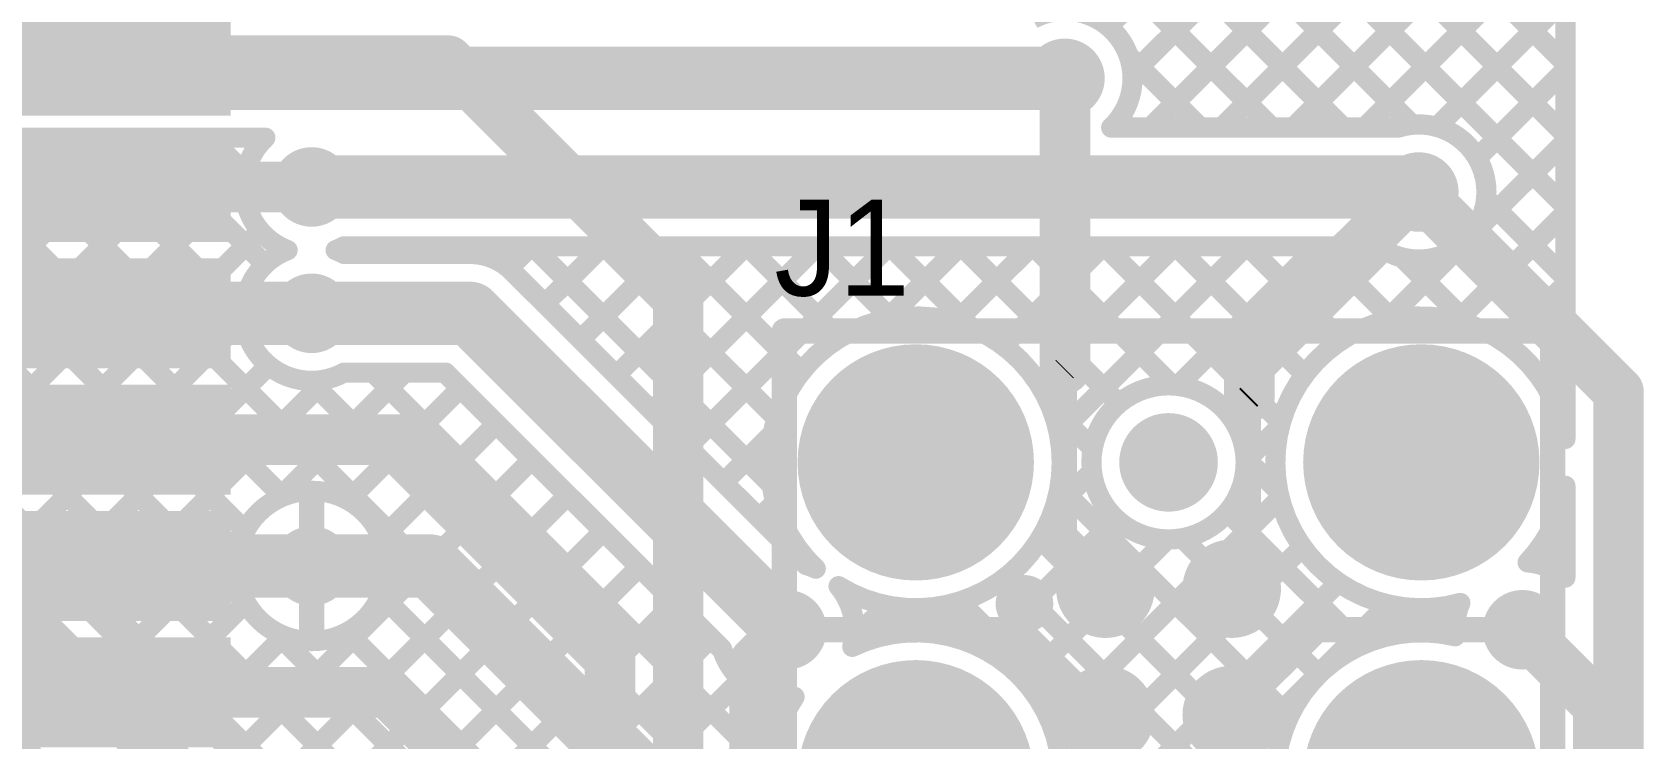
# Model space of a CAD drawing. Header units: millimetres. Extents: x 9.08 to 12.48, y 2.73 to 6.
# Drawn here: x 11.455 to 12.093, y 4.868 to 5.147 of the extents above; entities that cross this region are included whole.
import ezdxf

# ---------------------------------------------------------------- set-up
doc = ezdxf.new("R2010")
doc.units = ezdxf.units.MM
doc.header["$MEASUREMENT"] = 0
for name, color, linetype in [('BottomLayer', 5, 'Continuous'), ('BottomSolder', 6, 'Continuous'), ('MultiLayer', 9, 'Continuous'), ('PadHoleLayer', 156, 'Continuous'), ('TopLayer', 1, 'Continuous'), ('TopOverlay', 2, 'Continuous'), ('TopPaste', 8, 'Continuous'), ('TopSolder', 216, 'Continuous'), ('ViaHoleLayer', 16, 'Continuous')]:
    doc.layers.add(name, color=color, linetype=linetype)

# ---------------------------------------------------------------- blocks, each defined once
blk = doc.blocks.new('ESP32_WROOM_32__16MB__46')
at = {"layer": 'TopLayer'}
for points in [[(0.29528, 0.22697), (0.37402, 0.22697), (0.29528, 0.2624), (0.37402, 0.2624)], [(0.29528, 0.17697), (0.37402, 0.17697), (0.29528, 0.2124), (0.37402, 0.2124)], [(0.29528, 0.12697), (0.37402, 0.12697), (0.29528, 0.1624), (0.37402, 0.1624)], [(0.29528, 0.07697), (0.37402, 0.07697), (0.29528, 0.1124), (0.37402, 0.1124)], [(0.29528, 0.02697), (0.37402, 0.02697), (0.29528, 0.0624), (0.37402, 0.0624)], [(0.29528, -0.02303), (0.37402, -0.02303), (0.29528, 0.0124), (0.37402, 0.0124)]]:
    blk.add_solid(points, dxfattribs=at)
at = {"layer": 'TopPaste'}
for points in [[(0.29528, 0.22697), (0.37402, 0.22697), (0.29528, 0.2624), (0.37402, 0.2624)], [(0.29528, 0.17697), (0.37402, 0.17697), (0.29528, 0.2124), (0.37402, 0.2124)], [(0.29528, 0.12697), (0.37402, 0.12697), (0.29528, 0.1624), (0.37402, 0.1624)], [(0.29528, 0.07697), (0.37402, 0.07697), (0.29528, 0.1124), (0.37402, 0.1124)], [(0.29528, 0.02697), (0.37402, 0.02697), (0.29528, 0.0624), (0.37402, 0.0624)], [(0.29528, -0.02303), (0.37402, -0.02303), (0.29528, 0.0124), (0.37402, 0.0124)]]:
    blk.add_solid(points, dxfattribs=at)
at = {"layer": 'TopSolder'}
for points in [[(0.29128, 0.22297), (0.37802, 0.22297), (0.29128, 0.2664), (0.37802, 0.2664)], [(0.29128, 0.17297), (0.37802, 0.17297), (0.29128, 0.2164), (0.37802, 0.2164)], [(0.29128, 0.12297), (0.37802, 0.12297), (0.29128, 0.1664), (0.37802, 0.1664)], [(0.29128, 0.07297), (0.37802, 0.07297), (0.29128, 0.1164), (0.37802, 0.1164)], [(0.29128, 0.02297), (0.37802, 0.02297), (0.29128, 0.0664), (0.37802, 0.0664)], [(0.29128, -0.02703), (0.37802, -0.02703), (0.29128, 0.0164), (0.37802, 0.0164)]]:
    blk.add_solid(points, dxfattribs=at)
blk = doc.blocks.new('TC2030_IDC_52')
at = {"layer": 'BottomSolder', "const_width": 0.004}
for points in [[(-0.102, 0.1, 1), (-0.098, 0.1, 1)], [(0.023, 0.1, 1), (0.027, 0.1, 1)], [(0.098, 0.04, 1), (0.102, 0.04, 1)], [(-0.102, 0, 1), (-0.098, 0, 1)], [(0.098, -0.04, 1), (0.102, -0.04, 1)], [(-0.102, -0.1, 1), (-0.098, -0.1, 1)], [(0.023, -0.1, 1), (0.027, -0.1, 1)]]:
    blk.add_lwpolyline(points, format="xyb", close=True, dxfattribs=at)
at = {"layer": 'PadHoleLayer'}
for points, const_width in [([(-0.12338, 0.1, 1), (-0.07662, 0.1, 1)], 0.04675), ([(0.00162, 0.1, 1), (0.04838, 0.1, 1)], 0.04675), ([(0.09025, 0.04, 1), (0.10975, 0.04, 1)], 0.01951), ([(-0.10975, 0, 1), (-0.09025, 0, 1)], 0.01951), ([(0.09025, -0.04, 1), (0.10975, -0.04, 1)], 0.01951), ([(-0.12338, -0.1, 1), (-0.07662, -0.1, 1)], 0.04675), ([(0.00162, -0.1, 1), (0.04838, -0.1, 1)], 0.04675)]:
    blk.add_lwpolyline(points, format="xyb", close=True, dxfattribs=dict(at, const_width=const_width))
at = {"layer": 'TopLayer', "const_width": 0.01549}
for points in [[(-0.05775, 0.025, 1), (-0.04225, 0.025, 1)], [(-0.00775, 0.025, 1), (0.00775, 0.025, 1)], [(0.04225, 0.025, 1), (0.05775, 0.025, 1)], [(-0.05775, -0.025, 1), (-0.04225, -0.025, 1)], [(-0.05775, -0.025, 1), (-0.04225, -0.025, 1)], [(-0.00775, -0.025, 1), (0.00775, -0.025, 1)], [(0.04225, -0.025, 1), (0.05775, -0.025, 1)]]:
    blk.add_lwpolyline(points, format="xyb", close=True, dxfattribs=at)
at = {"layer": 'TopOverlay', "const_width": 0.01}
for points in [[(-0.152, -0.152), (-0.152, 0.152)], [(0.126, 0.152), (-0.152, 0.152)], [(0.126, -0.152), (0.126, 0.152)], [(0.126, -0.152), (-0.152, -0.152)]]:
    blk.add_lwpolyline(points, dxfattribs=at)
at = {"layer": 'TopOverlay'}
for points, const_width in [([(-0.1545, 0.152, 1), (-0.1495, 0.152, 1)], 0.005), ([(-0.1545, 0.152, 1), (-0.1495, 0.152, 1)], 0.005), ([(0.1235, 0.152, 1), (0.1285, 0.152, 1)], 0.005), ([(0.1235, 0.152, 1), (0.1285, 0.152, 1)], 0.005), ([(-0.0376, -0.057, 1), (-0.0504, -0.057, 1)], 0.01), ([(-0.0529, -0.057, 1), (-0.0479, -0.057, 1)], 0.005), ([(-0.0401, -0.057, 1), (-0.0351, -0.057, 1)], 0.005), ([(-0.1545, -0.152, 1), (-0.1495, -0.152, 1)], 0.005), ([(-0.1545, -0.152, 1), (-0.1495, -0.152, 1)], 0.005), ([(0.1235, -0.152, 1), (0.1285, -0.152, 1)], 0.005), ([(0.1235, -0.152, 1), (0.1285, -0.152, 1)], 0.005)]:
    blk.add_lwpolyline(points, format="xyb", close=True, dxfattribs=dict(at, const_width=const_width))
at = {"layer": 'TopPaste', "const_width": 0.01549}
for points in [[(-0.05775, 0.025, 1), (-0.04225, 0.025, 1)], [(-0.00775, 0.025, 1), (0.00775, 0.025, 1)], [(0.04225, 0.025, 1), (0.05775, 0.025, 1)], [(-0.05775, -0.025, 1), (-0.04225, -0.025, 1)], [(-0.05775, -0.025, 1), (-0.04225, -0.025, 1)], [(-0.00775, -0.025, 1), (0.00775, -0.025, 1)], [(0.04225, -0.025, 1), (0.05775, -0.025, 1)]]:
    blk.add_lwpolyline(points, format="xyb", close=True, dxfattribs=at)
at = {"layer": 'TopSolder'}
for points, const_width in [([(-0.102, 0.1, 1), (-0.098, 0.1, 1)], 0.004), ([(0.023, 0.1, 1), (0.027, 0.1, 1)], 0.004), ([(-0.05975, 0.025, 1), (-0.04025, 0.025, 1)], 0.01949), ([(-0.00975, 0.025, 1), (0.00975, 0.025, 1)], 0.01949), ([(0.04025, 0.025, 1), (0.05975, 0.025, 1)], 0.01949), ([(0.098, 0.04, 1), (0.102, 0.04, 1)], 0.004), ([(-0.102, 0, 1), (-0.098, 0, 1)], 0.004), ([(-0.05975, -0.025, 1), (-0.04025, -0.025, 1)], 0.01949), ([(-0.05975, -0.025, 1), (-0.04025, -0.025, 1)], 0.01949), ([(-0.00975, -0.025, 1), (0.00975, -0.025, 1)], 0.01949), ([(0.04025, -0.025, 1), (0.05975, -0.025, 1)], 0.01949), ([(0.098, -0.04, 1), (0.102, -0.04, 1)], 0.004), ([(-0.102, -0.1, 1), (-0.098, -0.1, 1)], 0.004), ([(0.023, -0.1, 1), (0.027, -0.1, 1)], 0.004)]:
    blk.add_lwpolyline(points, format="xyb", close=True, dxfattribs=dict(at, const_width=const_width))

msp = doc.modelspace()

# ---------------------------------------------------------------- linework, layer by layer
at = {"layer": 'BottomLayer'}
for points, const_width in [([(11.54642, 5.509), (11.94592, 5.1095)], 0.008), ([(11.5747, 5.509), (11.9742, 5.1095)], 0.008), ([(11.60299, 5.509), (12.00137, 5.11062)], 0.008), ([(11.63127, 5.509), (12.062, 5.07827)], 0.008), ([(11.65956, 5.509), (12.062, 5.10655)], 0.008), ([(11.68784, 5.509), (12.062, 5.13484)], 0.008), ([(12.062, 4.98629), (12.062, 5.509)], 0.008), ([(11.88117, 5.14951), (12.062, 5.33034)], 0.008), ([(11.89069, 5.13075), (12.062, 5.30206)], 0.008), ([(11.89773, 5.1095), (12.062, 5.27377)], 0.008), ([(11.92601, 5.1095), (12.062, 5.24549)], 0.008), ([(11.95429, 5.1095), (12.062, 5.21721)], 0.008), ([(11.98258, 5.1095), (12.062, 5.18892)], 0.008), ([(12.01114, 5.10978), (12.062, 5.16064)], 0.008), ([(10.924, 5.129), (11.864, 5.129)], 0.025), ([(11.88922, 5.13791), (11.91763, 5.1095)], 0.008), ([(12.02711, 5.09746), (12.062, 5.13235)], 0.008), ([(11.88231, 5.1095), (11.99592, 5.1095)], 0.008), ([(11.88561, 5.11324), (11.88935, 5.1095)], 0.008), ([(11.13947, 5.1055), (11.54769, 5.1055)], 0.008), ([(11.38423, 5.1055), (11.53974, 4.94999)], 0.008), ([(11.40861, 4.98808), (11.52603, 5.1055)], 0.008), ([(11.41252, 5.1055), (11.55456, 4.96346)], 0.008), ([(11.4178, 5.05384), (11.46946, 5.1055)], 0.008), ([(11.42334, 5.0311), (11.49775, 5.1055)], 0.008), ([(11.4408, 5.1055), (11.87821, 4.66809)], 0.008), ([(11.46908, 5.1055), (11.53926, 5.03532)], 0.008), ([(11.49737, 5.1055), (11.54753, 5.05534)], 0.008), ([(11.52565, 5.1055), (11.53979, 5.09136)], 0.008), ([(11.99095, 5.03302), (12.062, 5.10407)], 0.008), ([(11.42276, 4.97394), (11.5397, 5.09089)], 0.008), ([(11.566, 5.086), (12.002, 5.086)], 0.025), ([(12.002, 5.086), (12.004, 5.084)], 0.01), ([(12.03062, 5.08137), (12.062, 5.04999)], 0.008), ([(12.0192, 5.03298), (12.062, 5.07578)], 0.008), ([(11.4369, 4.9598), (11.54569, 5.06859)], 0.008), ([(11.57878, 5.0625), (11.98809, 5.0625)], 0.008), ([(11.57878, 5.0595), (11.62875, 5.0595)], 0.008), ([(11.59317, 5.0595), (11.59617, 5.0625)], 0.008), ([(11.59694, 5.0625), (11.59994, 5.0595)], 0.008), ([(11.62145, 5.0595), (11.62445, 5.0625)], 0.008), ([(11.62522, 5.0625), (11.62822, 5.0595)], 0.008), ([(11.64406, 5.05383), (11.65274, 5.0625)], 0.008), ([(11.65351, 5.0625), (11.74794, 4.96806)], 0.008), ([(11.65825, 5.03973), (11.68102, 5.0625)], 0.008), ([(11.67239, 5.02559), (11.7093, 5.0625)], 0.008), ([(11.68179, 5.0625), (11.74992, 4.99437)], 0.008), ([(11.68654, 5.01145), (11.73759, 5.0625)], 0.008), ([(11.70068, 4.99731), (11.76587, 5.0625)], 0.008), ([(11.71007, 5.0625), (11.75972, 5.01285)], 0.008), ([(11.71482, 4.98316), (11.79416, 5.0625)], 0.008), ([(11.73836, 5.0625), (11.7747, 5.02616)], 0.008), ([(11.76664, 5.0625), (11.79522, 5.03392)], 0.008), ([(11.79355, 5.0336), (11.82244, 5.0625)], 0.008), ([(11.79493, 5.0625), (11.82705, 5.03038)], 0.008), ([(11.82078, 5.03255), (11.85073, 5.0625)], 0.008), ([(11.82321, 5.0625), (11.88536, 5.00035)], 0.008), ([(11.83969, 5.02318), (11.87901, 5.0625)], 0.008), ([(11.8515, 5.0625), (11.90653, 5.00747)], 0.008), ([(11.85336, 5.00857), (11.90729, 5.0625)], 0.008), ([(11.86159, 4.98851), (11.93558, 5.0625)], 0.008), ([(11.87978, 5.0625), (11.94946, 4.99282)], 0.008), ([(11.90806, 5.0625), (11.95885, 5.01172)], 0.008), ([(11.90865, 5.00729), (11.96386, 5.0625)], 0.008), ([(11.92738, 4.99773), (11.99054, 5.06089)], 0.008), ([(11.93635, 5.0625), (11.97347, 5.02538)], 0.008), ([(11.96463, 5.0625), (11.99353, 5.0336)], 0.008), ([(11.99732, 5.0581), (12.02382, 5.0316)], 0.008), ([(12.02064, 5.06306), (12.062, 5.0217)], 0.008), ([(11.317, 5.05), (11.718, 4.649)], 0.02), ([(11.64539, 5.0526), (11.76158, 4.9364)], 0.008), ([(12.03853, 5.02403), (12.062, 5.0475)], 0.008), ([(11.566, 5.036), (11.62875, 5.036)], 0.025), ([(11.62875, 5.036), (11.754, 4.91075)], 0.025), ([(11.4237, 5.03775), (11.54012, 4.92132)], 0.008), ([(11.45104, 4.94566), (11.53933, 5.03395)], 0.008), ([(11.41656, 5.01661), (11.76316, 4.67)], 0.008), ([(11.46518, 4.93152), (11.54901, 5.01534)], 0.008), ([(12.05255, 5.00977), (12.062, 5.01922)], 0.008), ([(11.47932, 4.91737), (11.57185, 5.0099)], 0.008), ([(11.55299, 4.96275), (11.60274, 5.0125)], 0.008), ([(11.56532, 5.00926), (11.8905, 4.68409)], 0.008), ([(11.57878, 5.0125), (11.61902, 5.0125)], 0.008), ([(11.59037, 5.0125), (11.74736, 4.85551)], 0.008), ([(11.61865, 5.0125), (11.72851, 4.90264)], 0.008), ([(11.61902, 5.0125), (11.72835, 4.90317)], 0.008), ([(11.3902, 5.0065), (11.7267, 4.67)], 0.008), ([(11.39831, 5.00657), (11.73488, 4.67)], 0.008), ([(11.5805, 4.96198), (11.62502, 5.0065)], 0.008), ([(11.85838, 4.99905), (11.87498, 4.98245)], 0.008), ([(12.0596, 4.99582), (12.062, 4.99342)], 0.008), ([(11.59369, 4.94688), (11.63916, 4.99236)], 0.008), ([(11.72896, 4.96902), (11.7484, 4.98845)], 0.008), ([(11.9355, 4.97757), (11.94898, 4.99105)], 0.008), ([(11.53589, 4.86081), (11.6533, 4.97821)], 0.008), ([(11.93547, 4.97853), (11.94838, 4.96561)], 0.008), ([(11.85963, 4.95827), (11.87471, 4.97335)], 0.008), ([(11.55004, 4.84666), (11.66745, 4.96407)], 0.008), ([(11.566, 4.936), (11.566, 4.96175)], 0.01), ([(11.85891, 4.8727), (11.94902, 4.9628)], 0.008), ([(11.86192, 4.96722), (11.95268, 4.87646)], 0.008), ([(12.062, 4.9314), (12.062, 4.96771)], 0.008), ([(11.74311, 4.95488), (11.74945, 4.96122)], 0.008), ([(11.92835, 4.95736), (11.98113, 4.90459)], 0.008), ([(11.56418, 4.83252), (11.68159, 4.94993)], 0.008), ([(11.83246, 4.90281), (11.88427, 4.95462)], 0.008), ([(11.49347, 4.90323), (11.53925, 4.94901)], 0.008), ([(11.566, 4.936), (11.613, 4.936)], 0.025), ([(11.613, 4.936), (11.815, 4.734)], 0.025), ([(11.84823, 4.8903), (11.90443, 4.9465)], 0.008), ([(11.85416, 4.9467), (11.94727, 4.85359)], 0.008), ([(11.86262, 4.84812), (11.95797, 4.94347)], 0.008), ([(11.91045, 4.94698), (11.96438, 4.89305)], 0.008), ([(12.05338, 4.94547), (12.062, 4.93685)], 0.008), ([(11.54025, 4.936), (11.566, 4.936)], 0.01), ([(11.566, 4.936), (11.59175, 4.936)], 0.01), ([(11.566, 4.91025), (11.566, 4.936)], 0.01), ([(11.57832, 4.81838), (11.69573, 4.93579)], 0.008), ([(11.84085, 4.93172), (12.01165, 4.76092)], 0.008), ([(11.59346, 4.92456), (11.86566, 4.65236)], 0.008), ([(11.71974, 4.67696), (11.97223, 4.92945)], 0.008), ([(11.50761, 4.88909), (11.54002, 4.9215)], 0.008), ([(11.59246, 4.80424), (11.70987, 4.92165)], 0.008), ([(11.78055, 4.90747), (11.79349, 4.92041)], 0.008), ([(11.79606, 4.91994), (11.80627, 4.90974)], 0.008), ([(11.81082, 4.90946), (11.82373, 4.92237)], 0.008), ([(11.82237, 4.92192), (11.93767, 4.80662)], 0.008), ([(11.87638, 4.80531), (11.99184, 4.92077)], 0.008), ([(11.99361, 4.92038), (12.00425, 4.90975)], 0.008), ([(12.00897, 4.90962), (12.02025, 4.9209)], 0.008), ([(12.045, 4.91075), (12.075, 4.88075)], 0.02), ([(11.52175, 4.87495), (11.55512, 4.90831)], 0.008), ([(11.55132, 4.91012), (11.78719, 4.67426)], 0.008), ([(11.57999, 4.90975), (11.85308, 4.63665)], 0.008), ([(11.6066, 4.79009), (11.72401, 4.9075)], 0.008), ([(11.419, 4.886), (11.516, 4.789)], 0.025), ([(11.62075, 4.77595), (11.73588, 4.89108)], 0.008), ([(12.075, 4.676), (12.075, 4.88075)], 0.02), ([(11.63489, 4.76181), (11.75663, 4.88355)], 0.008), ([(11.74589, 4.88526), (11.75334, 4.87781)], 0.008)]:
    msp.add_lwpolyline(points, dxfattribs=dict(at, const_width=const_width))
at = {"layer": 'BottomLayer', "const_width": 0.008}
for points in [[(11.85122, 5.1525, -0.56883), (11.89075, 5.129)], [(11.89075, 5.129, -0.207111), (11.88231, 5.1095)], [(11.99592, 5.1095, -0.507175), (12.03075, 5.084)], [(11.55649, 5.061, -0.554169), (11.54769, 5.1055)], [(12.03075, 5.084, -0.615841), (11.98809, 5.0625)], [(11.57878, 5.0125, -1.069568), (11.55649, 5.061)], [(11.57878, 5.0625, -0.033615), (11.57551, 5.061)], [(11.57551, 5.061, -0.033615), (11.57878, 5.0595)], [(11.62875, 5.0595, -0.199188), (11.64539, 5.0526)], [(11.62875, 5.0595, -0.198912), (11.64537, 5.05262)], [(11.76543, 4.93494, -1.521623), (11.86275, 4.977)], [(12.02044, 4.92135, -2.613691), (12.062, 4.98629)], [(11.86275, 4.977, -0.588634), (11.77446, 4.92799)], [(12.062, 4.96771, -0.149478), (12.04706, 4.93742)], [(12.04706, 4.93742, -0.154144), (12.062, 4.9314)], [(11.76158, 4.9364, -0.038526), (11.76543, 4.93494)], [(11.77446, 4.92799, -0.176842), (11.78075, 4.91075)], [(12.01838, 4.90818, -0.126582), (12.02044, 4.92135)], [(11.78075, 4.91075, -0.063844), (11.77988, 4.904)], [(11.77988, 4.904, -0.553053), (11.86275, 4.852)], [(12.054, 4.82143, -1.95072), (12.01838, 4.90818)], [(11.75704, 4.88418, -0.364276), (11.72835, 4.90317)], [(11.86275, 4.852, -1.349699), (11.75704, 4.88418)]]:
    msp.add_lwpolyline(points, format="xyb", dxfattribs=at)
at = {"layer": 'BottomLayer'}
for points, const_width in [([(11.87917, 5.14951, 1), (11.88317, 5.14951, 1)], 0.004), ([(11.85613, 5.129, 1), (11.87187, 5.129, 1)], 0.01575), ([(11.85775, 5.129, 1), (11.87025, 5.129, 1)], 0.0125), ([(11.88722, 5.13791, 1), (11.89122, 5.13791, 1)], 0.004), ([(12.06, 5.13484, 1), (12.064, 5.13484, 1)], 0.004), ([(11.88869, 5.13075, 1), (11.89269, 5.13075, 1)], 0.004), ([(11.88875, 5.129, 1), (11.89275, 5.129, 1)], 0.004), ([(11.88875, 5.129, 1), (11.89275, 5.129, 1)], 0.004), ([(12.06, 5.13235, 1), (12.064, 5.13235, 1)], 0.004), ([(11.88031, 5.1095, 1), (11.88431, 5.1095, 1)], 0.004), ([(11.88031, 5.1095, 1), (11.88431, 5.1095, 1)], 0.004), ([(11.88361, 5.11324, 1), (11.88761, 5.11324, 1)], 0.004), ([(11.88735, 5.1095, 1), (11.89135, 5.1095, 1)], 0.004), ([(11.89573, 5.1095, 1), (11.89973, 5.1095, 1)], 0.004), ([(11.91563, 5.1095, 1), (11.91963, 5.1095, 1)], 0.004), ([(11.92401, 5.1095, 1), (11.92801, 5.1095, 1)], 0.004), ([(11.94392, 5.1095, 1), (11.94792, 5.1095, 1)], 0.004), ([(11.95229, 5.1095, 1), (11.95629, 5.1095, 1)], 0.004), ([(11.9722, 5.1095, 1), (11.9762, 5.1095, 1)], 0.004), ([(11.98058, 5.1095, 1), (11.98458, 5.1095, 1)], 0.004), ([(11.99392, 5.1095, 1), (11.99792, 5.1095, 1)], 0.004), ([(11.99392, 5.1095, 1), (11.99792, 5.1095, 1)], 0.004), ([(11.99937, 5.11062, 1), (12.00337, 5.11062, 1)], 0.004), ([(12.00914, 5.10978, 1), (12.01314, 5.10978, 1)], 0.004), ([(11.46708, 5.1055, 1), (11.47108, 5.1055, 1)], 0.004), ([(11.46746, 5.1055, 1), (11.47146, 5.1055, 1)], 0.004), ([(11.49537, 5.1055, 1), (11.49937, 5.1055, 1)], 0.004), ([(11.49575, 5.1055, 1), (11.49975, 5.1055, 1)], 0.004), ([(11.52365, 5.1055, 1), (11.52765, 5.1055, 1)], 0.004), ([(11.52403, 5.1055, 1), (11.52803, 5.1055, 1)], 0.004), ([(11.54569, 5.1055, 1), (11.54969, 5.1055, 1)], 0.004), ([(11.54569, 5.1055, 1), (11.54969, 5.1055, 1)], 0.004), ([(12.06, 5.10655, 1), (12.064, 5.10655, 1)], 0.004), ([(12.06, 5.10407, 1), (12.064, 5.10407, 1)], 0.004), ([(11.55813, 5.086, 1), (11.57387, 5.086, 1)], 0.01575), ([(12.02511, 5.09746, 1), (12.02911, 5.09746, 1)], 0.004), ([(11.5377, 5.09089, 1), (11.5417, 5.09089, 1)], 0.004), ([(11.53779, 5.09136, 1), (11.54179, 5.09136, 1)], 0.004), ([(11.55975, 5.086, 1), (11.57225, 5.086, 1)], 0.0125), ([(11.99613, 5.084, 1), (12.01187, 5.084, 1)], 0.01575), ([(11.99575, 5.086, 1), (12.00825, 5.086, 1)], 0.0125), ([(11.9995, 5.086, 1), (12.0045, 5.086, 1)], 0.005), ([(12.0015, 5.084, 1), (12.0065, 5.084, 1)], 0.005), ([(12.02875, 5.084, 1), (12.03275, 5.084, 1)], 0.004), ([(12.02875, 5.084, 1), (12.03275, 5.084, 1)], 0.004), ([(12.02862, 5.08137, 1), (12.03262, 5.08137, 1)], 0.004), ([(12.06, 5.07827, 1), (12.064, 5.07827, 1)], 0.004), ([(12.06, 5.07578, 1), (12.064, 5.07578, 1)], 0.004), ([(11.54369, 5.06859, 1), (11.54769, 5.06859, 1)], 0.004), ([(11.55449, 5.061, 1), (11.55849, 5.061, 1)], 0.004), ([(11.55449, 5.061, 1), (11.55849, 5.061, 1)], 0.004), ([(11.57351, 5.061, 1), (11.57751, 5.061, 1)], 0.004), ([(11.57351, 5.061, 1), (11.57751, 5.061, 1)], 0.004), ([(11.57678, 5.0625, 1), (11.58078, 5.0625, 1)], 0.004), ([(11.57678, 5.0625, 1), (11.58078, 5.0625, 1)], 0.004), ([(11.57678, 5.0595, 1), (11.58078, 5.0595, 1)], 0.004), ([(11.57678, 5.0595, 1), (11.58078, 5.0595, 1)], 0.004), ([(11.59117, 5.0595, 1), (11.59517, 5.0595, 1)], 0.004), ([(11.59417, 5.0625, 1), (11.59817, 5.0625, 1)], 0.004), ([(11.59494, 5.0625, 1), (11.59894, 5.0625, 1)], 0.004), ([(11.59794, 5.0595, 1), (11.60194, 5.0595, 1)], 0.004), ([(11.61945, 5.0595, 1), (11.62345, 5.0595, 1)], 0.004), ([(11.62245, 5.0625, 1), (11.62645, 5.0625, 1)], 0.004), ([(11.62322, 5.0625, 1), (11.62722, 5.0625, 1)], 0.004), ([(11.62622, 5.0595, 1), (11.63022, 5.0595, 1)], 0.004), ([(11.62675, 5.0595, 1), (11.63075, 5.0595, 1)], 0.004), ([(11.62675, 5.0595, 1), (11.63075, 5.0595, 1)], 0.004), ([(11.62675, 5.0595, 1), (11.63075, 5.0595, 1)], 0.004), ([(11.65074, 5.0625, 1), (11.65474, 5.0625, 1)], 0.004), ([(11.65151, 5.0625, 1), (11.65551, 5.0625, 1)], 0.004), ([(11.67902, 5.0625, 1), (11.68302, 5.0625, 1)], 0.004), ([(11.67979, 5.0625, 1), (11.68379, 5.0625, 1)], 0.004), ([(11.7073, 5.0625, 1), (11.7113, 5.0625, 1)], 0.004), ([(11.70807, 5.0625, 1), (11.71207, 5.0625, 1)], 0.004), ([(11.73559, 5.0625, 1), (11.73959, 5.0625, 1)], 0.004), ([(11.73636, 5.0625, 1), (11.74036, 5.0625, 1)], 0.004), ([(11.76387, 5.0625, 1), (11.76787, 5.0625, 1)], 0.004), ([(11.76464, 5.0625, 1), (11.76864, 5.0625, 1)], 0.004), ([(11.79216, 5.0625, 1), (11.79616, 5.0625, 1)], 0.004), ([(11.79293, 5.0625, 1), (11.79693, 5.0625, 1)], 0.004), ([(11.82044, 5.0625, 1), (11.82444, 5.0625, 1)], 0.004), ([(11.82121, 5.0625, 1), (11.82521, 5.0625, 1)], 0.004), ([(11.84873, 5.0625, 1), (11.85273, 5.0625, 1)], 0.004), ([(11.8495, 5.0625, 1), (11.8535, 5.0625, 1)], 0.004), ([(11.87701, 5.0625, 1), (11.88101, 5.0625, 1)], 0.004), ([(11.87778, 5.0625, 1), (11.88178, 5.0625, 1)], 0.004), ([(11.90529, 5.0625, 1), (11.90929, 5.0625, 1)], 0.004), ([(11.90606, 5.0625, 1), (11.91006, 5.0625, 1)], 0.004), ([(11.93358, 5.0625, 1), (11.93758, 5.0625, 1)], 0.004), ([(11.93435, 5.0625, 1), (11.93835, 5.0625, 1)], 0.004), ([(11.96186, 5.0625, 1), (11.96586, 5.0625, 1)], 0.004), ([(11.96263, 5.0625, 1), (11.96663, 5.0625, 1)], 0.004), ([(11.98609, 5.0625, 1), (11.99009, 5.0625, 1)], 0.004), ([(11.98609, 5.0625, 1), (11.99009, 5.0625, 1)], 0.004), ([(11.98854, 5.06089, 1), (11.99254, 5.06089, 1)], 0.004), ([(11.99532, 5.0581, 1), (11.99932, 5.0581, 1)], 0.004), ([(12.01864, 5.06306, 1), (12.02264, 5.06306, 1)], 0.004), ([(11.54553, 5.05534, 1), (11.54953, 5.05534, 1)], 0.004), ([(11.64206, 5.05383, 1), (11.64606, 5.05383, 1)], 0.004), ([(11.64337, 5.05262, 1), (11.64737, 5.05262, 1)], 0.004), ([(11.64339, 5.0526, 1), (11.64739, 5.0526, 1)], 0.004), ([(11.64339, 5.0526, 1), (11.64739, 5.0526, 1)], 0.004), ([(11.55813, 5.036, 1), (11.57387, 5.036, 1)], 0.01575), ([(12.06, 5.04999, 1), (12.064, 5.04999, 1)], 0.004), ([(12.06, 5.0475, 1), (12.064, 5.0475, 1)], 0.004), ([(11.55975, 5.036, 1), (11.57225, 5.036, 1)], 0.0125), ([(11.6225, 5.036, 1), (11.635, 5.036, 1)], 0.0125), ([(11.6225, 5.036, 1), (11.635, 5.036, 1)], 0.0125), ([(11.65625, 5.03973, 1), (11.66025, 5.03973, 1)], 0.004), ([(11.53726, 5.03532, 1), (11.54126, 5.03532, 1)], 0.004), ([(11.53733, 5.03395, 1), (11.54133, 5.03395, 1)], 0.004), ([(11.79155, 5.0336, 1), (11.79555, 5.0336, 1)], 0.004), ([(11.79322, 5.03392, 1), (11.79722, 5.03392, 1)], 0.004), ([(11.81878, 5.03255, 1), (11.82278, 5.03255, 1)], 0.004), ([(11.98895, 5.03302, 1), (11.99295, 5.03302, 1)], 0.004), ([(11.99153, 5.0336, 1), (11.99553, 5.0336, 1)], 0.004), ([(12.0172, 5.03298, 1), (12.0212, 5.03298, 1)], 0.004), ([(11.7727, 5.02616, 1), (11.7767, 5.02616, 1)], 0.004), ([(11.82505, 5.03038, 1), (11.82905, 5.03038, 1)], 0.004), ([(12.02182, 5.0316, 1), (12.02582, 5.0316, 1)], 0.004), ([(11.67039, 5.02559, 1), (11.6744, 5.02559, 1)], 0.004), ([(11.83769, 5.02318, 1), (11.84169, 5.02318, 1)], 0.004), ([(11.97147, 5.02538, 1), (11.97547, 5.02538, 1)], 0.004), ([(12.03653, 5.02403, 1), (12.04053, 5.02403, 1)], 0.004), ([(12.06, 5.0217, 1), (12.064, 5.0217, 1)], 0.004), ([(11.54701, 5.01534, 1), (11.55101, 5.01534, 1)], 0.004), ([(12.06, 5.01922, 1), (12.064, 5.01922, 1)], 0.004), ([(11.56332, 5.00926, 1), (11.56732, 5.00926, 1)], 0.004), ([(11.56985, 5.0099, 1), (11.57385, 5.0099, 1)], 0.004), ([(11.57678, 5.0125, 1), (11.58078, 5.0125, 1)], 0.004), ([(11.57678, 5.0125, 1), (11.58078, 5.0125, 1)], 0.004), ([(11.58837, 5.0125, 1), (11.59237, 5.0125, 1)], 0.004), ([(11.60074, 5.0125, 1), (11.60474, 5.0125, 1)], 0.004), ([(11.61665, 5.0125, 1), (11.62065, 5.0125, 1)], 0.004), ([(11.61702, 5.0125, 1), (11.62102, 5.0125, 1)], 0.004), ([(11.61702, 5.0125, 1), (11.62102, 5.0125, 1)], 0.004), ([(11.68454, 5.01145, 1), (11.68854, 5.01145, 1)], 0.004), ([(11.75772, 5.01285, 1), (11.76172, 5.01285, 1)], 0.004), ([(11.85136, 5.00857, 1), (11.85536, 5.00857, 1)], 0.004), ([(11.93551, 4.977, 1), (11.87449, 4.977, 1)], 0.008), ([(11.90453, 5.00747, 1), (11.90853, 5.00747, 1)], 0.004), ([(11.90665, 5.00729, 1), (11.91065, 5.00729, 1)], 0.004), ([(11.95685, 5.01172, 1), (11.96085, 5.01172, 1)], 0.004), ([(12.05055, 5.00977, 1), (12.05455, 5.00977, 1)], 0.004), ([(11.62302, 5.0065, 1), (11.62702, 5.0065, 1)], 0.004), ([(11.69868, 4.99731, 1), (11.70268, 4.99731, 1)], 0.004), ([(11.74792, 4.99437, 1), (11.75192, 4.99437, 1)], 0.004), ([(11.85638, 4.99905, 1), (11.86038, 4.99905, 1)], 0.004), ([(11.88336, 5.00035, 1), (11.88736, 5.00035, 1)], 0.004), ([(11.92538, 4.99773, 1), (11.92938, 4.99773, 1)], 0.004), ([(12.0576, 4.99582, 1), (12.0616, 4.99582, 1)], 0.004), ([(11.63716, 4.99236, 1), (11.64116, 4.99236, 1)], 0.004), ([(11.7464, 4.98845, 1), (11.7504, 4.98845, 1)], 0.004), ([(11.85959, 4.98851, 1), (11.86359, 4.98851, 1)], 0.004), ([(11.94698, 4.99105, 1), (11.95098, 4.99105, 1)], 0.004), ([(11.94746, 4.99282, 1), (11.95146, 4.99282, 1)], 0.004), ([(12.06, 4.99342, 1), (12.064, 4.99342, 1)], 0.004), ([(11.71282, 4.98316, 1), (11.71682, 4.98316, 1)], 0.004), ([(11.87298, 4.98245, 1), (11.87698, 4.98245, 1)], 0.004), ([(12.06, 4.98629, 1), (12.064, 4.98629, 1)], 0.004), ([(12.06, 4.98629, 1), (12.064, 4.98629, 1)], 0.004), ([(11.6513, 4.97821, 1), (11.6553, 4.97821, 1)], 0.004), ([(11.86075, 4.977, 1), (11.86475, 4.977, 1)], 0.004), ([(11.86075, 4.977, 1), (11.86475, 4.977, 1)], 0.004), ([(11.87249, 4.977, 1), (11.87649, 4.977, 1)], 0.004), ([(11.93347, 4.97853, 1), (11.93747, 4.97853, 1)], 0.004), ([(11.9335, 4.97757, 1), (11.9375, 4.97757, 1)], 0.004), ([(11.93351, 4.977, 1), (11.93751, 4.977, 1)], 0.004), ([(11.72696, 4.96902, 1), (11.73096, 4.96902, 1)], 0.004), ([(11.87271, 4.97335, 1), (11.87671, 4.97335, 1)], 0.004), ([(11.59575, 4.936, 1), (11.53625, 4.936, 1)], 0.008), ([(11.55099, 4.96275, 1), (11.55499, 4.96275, 1)], 0.004), ([(11.55256, 4.96346, 1), (11.55656, 4.96346, 1)], 0.004), ([(11.5635, 4.96175, 1), (11.5685, 4.96175, 1)], 0.005), ([(11.66545, 4.96407, 1), (11.66945, 4.96407, 1)], 0.004), ([(11.74594, 4.96806, 1), (11.74994, 4.96806, 1)], 0.004), ([(11.85992, 4.96722, 1), (11.86392, 4.96722, 1)], 0.004), ([(11.94638, 4.96561, 1), (11.95038, 4.96561, 1)], 0.004), ([(11.94702, 4.9628, 1), (11.95102, 4.9628, 1)], 0.004), ([(12.06, 4.96771, 1), (12.064, 4.96771, 1)], 0.004), ([(12.06, 4.96771, 1), (12.064, 4.96771, 1)], 0.004), ([(11.5785, 4.96198, 1), (11.5825, 4.96198, 1)], 0.004), ([(11.74745, 4.96122, 1), (11.75145, 4.96122, 1)], 0.004), ([(11.85763, 4.95827, 1), (11.86163, 4.95827, 1)], 0.004), ([(11.92635, 4.95736, 1), (11.93035, 4.95736, 1)], 0.004), ([(11.53774, 4.94999, 1), (11.54175, 4.94999, 1)], 0.004), ([(11.67959, 4.94993, 1), (11.68359, 4.94993, 1)], 0.004), ([(11.74111, 4.95488, 1), (11.74511, 4.95488, 1)], 0.004), ([(11.88227, 4.95462, 1), (11.88627, 4.95462, 1)], 0.004), ([(11.53725, 4.94901, 1), (11.54125, 4.94901, 1)], 0.004), ([(11.55813, 4.936, 1), (11.57387, 4.936, 1)], 0.01575), ([(11.55975, 4.936, 1), (11.57225, 4.936, 1)], 0.0125), ([(11.59169, 4.94688, 1), (11.59569, 4.94688, 1)], 0.004), ([(11.60675, 4.936, 1), (11.61925, 4.936, 1)], 0.0125), ([(11.60675, 4.936, 1), (11.61925, 4.936, 1)], 0.0125), ([(11.85216, 4.9467, 1), (11.85616, 4.9467, 1)], 0.004), ([(11.90243, 4.9465, 1), (11.90643, 4.9465, 1)], 0.004), ([(11.90845, 4.94698, 1), (11.91245, 4.94698, 1)], 0.004), ([(11.95597, 4.94347, 1), (11.95997, 4.94347, 1)], 0.004), ([(12.05138, 4.94547, 1), (12.05538, 4.94547, 1)], 0.004), ([(11.53775, 4.936, 1), (11.54275, 4.936, 1)], 0.005), ([(11.5635, 4.936, 1), (11.5685, 4.936, 1)], 0.005), ([(11.5635, 4.936, 1), (11.5685, 4.936, 1)], 0.005), ([(11.5635, 4.936, 1), (11.5685, 4.936, 1)], 0.005), ([(11.5635, 4.936, 1), (11.5685, 4.936, 1)], 0.005), ([(11.58925, 4.936, 1), (11.59425, 4.936, 1)], 0.005), ([(12.04506, 4.93742, 1), (12.04906, 4.93742, 1)], 0.004), ([(12.04506, 4.93742, 1), (12.04906, 4.93742, 1)], 0.004), ([(11.46318, 4.93152, 1), (11.46718, 4.93152, 1)], 0.004), ([(11.53425, 4.936, 1), (11.53825, 4.936, 1)], 0.004), ([(11.59375, 4.936, 1), (11.59775, 4.936, 1)], 0.004), ([(11.69373, 4.93579, 1), (11.69773, 4.93579, 1)], 0.004), ([(11.75958, 4.9364, 1), (11.76358, 4.9364, 1)], 0.004), ([(11.75958, 4.9364, 1), (11.76358, 4.9364, 1)], 0.004), ([(11.76343, 4.93494, 1), (11.76743, 4.93494, 1)], 0.004), ([(11.76343, 4.93494, 1), (11.76743, 4.93494, 1)], 0.004), ([(11.83885, 4.93172, 1), (11.84285, 4.93172, 1)], 0.004), ([(12.06, 4.93685, 1), (12.064, 4.93685, 1)], 0.004), ([(12.06, 4.9314, 1), (12.064, 4.9314, 1)], 0.004), ([(12.06, 4.9314, 1), (12.064, 4.9314, 1)], 0.004), ([(11.59146, 4.92456, 1), (11.59546, 4.92456, 1)], 0.004), ([(11.77246, 4.92799, 1), (11.77646, 4.92799, 1)], 0.004), ([(11.77246, 4.92799, 1), (11.77646, 4.92799, 1)], 0.004), ([(11.97023, 4.92945, 1), (11.97423, 4.92945, 1)], 0.004), ([(11.53802, 4.9215, 1), (11.54202, 4.9215, 1)], 0.004), ([(11.53813, 4.92132, 1), (11.54213, 4.92132, 1)], 0.004), ([(11.70787, 4.92165, 1), (11.71187, 4.92165, 1)], 0.004), ([(11.74613, 4.91075, 1), (11.76187, 4.91075, 1)], 0.01575), ([(11.74775, 4.91075, 1), (11.76025, 4.91075, 1)], 0.0125), ([(11.79149, 4.92041, 1), (11.79549, 4.92041, 1)], 0.004), ([(11.79406, 4.91994, 1), (11.79806, 4.91994, 1)], 0.004), ([(11.82037, 4.92192, 1), (11.82437, 4.92192, 1)], 0.004), ([(11.82173, 4.92237, 1), (11.82573, 4.92237, 1)], 0.004), ([(11.98984, 4.92077, 1), (11.99384, 4.92077, 1)], 0.004), ([(11.99161, 4.92038, 1), (11.99561, 4.92038, 1)], 0.004), ([(12.01825, 4.9209, 1), (12.02225, 4.9209, 1)], 0.004), ([(12.01844, 4.92135, 1), (12.02244, 4.92135, 1)], 0.004), ([(12.01844, 4.92135, 1), (12.02244, 4.92135, 1)], 0.004), ([(12.03713, 4.91075, 1), (12.05287, 4.91075, 1)], 0.01575), ([(11.47732, 4.91737, 1), (11.48132, 4.91737, 1)], 0.004), ([(12.04, 4.91075, 1), (12.05, 4.91075, 1)], 0.01), ([(11.54932, 4.91012, 1), (11.55332, 4.91012, 1)], 0.004), ([(11.55312, 4.90831, 1), (11.55712, 4.90831, 1)], 0.004), ([(11.5635, 4.91025, 1), (11.5685, 4.91025, 1)], 0.005), ([(11.57799, 4.90975, 1), (11.58199, 4.90975, 1)], 0.004), ([(11.72201, 4.9075, 1), (11.72601, 4.9075, 1)], 0.004), ([(11.77855, 4.90747, 1), (11.78255, 4.90747, 1)], 0.004), ([(11.77875, 4.91075, 1), (11.78275, 4.91075, 1)], 0.004), ([(11.77875, 4.91075, 1), (11.78275, 4.91075, 1)], 0.004), ([(11.80427, 4.90974, 1), (11.80827, 4.90974, 1)], 0.004), ([(11.80882, 4.90946, 1), (11.81282, 4.90946, 1)], 0.004), ([(12.00225, 4.90975, 1), (12.00625, 4.90975, 1)], 0.004), ([(12.00697, 4.90962, 1), (12.01097, 4.90962, 1)], 0.004), ([(12.01638, 4.90818, 1), (12.02038, 4.90818, 1)], 0.004), ([(12.01638, 4.90818, 1), (12.02038, 4.90818, 1)], 0.004), ([(11.49147, 4.90323, 1), (11.49547, 4.90323, 1)], 0.004), ([(11.72635, 4.90317, 1), (11.73035, 4.90317, 1)], 0.004), ([(11.72635, 4.90317, 1), (11.73035, 4.90317, 1)], 0.004), ([(11.72651, 4.90264, 1), (11.73051, 4.90264, 1)], 0.004), ([(11.77788, 4.904, 1), (11.78188, 4.904, 1)], 0.004), ([(11.77788, 4.904, 1), (11.78188, 4.904, 1)], 0.004), ([(11.83046, 4.90281, 1), (11.83446, 4.90281, 1)], 0.004), ([(11.97913, 4.90459, 1), (11.98313, 4.90459, 1)], 0.004), ([(11.96238, 4.89305, 1), (11.96638, 4.89305, 1)], 0.004), ([(11.50561, 4.88909, 1), (11.50961, 4.88909, 1)], 0.004), ([(11.73388, 4.89108, 1), (11.73788, 4.89108, 1)], 0.004), ([(11.84623, 4.8903, 1), (11.85023, 4.8903, 1)], 0.004), ([(12.07, 4.88075, 1), (12.08, 4.88075, 1)], 0.01), ([(12.07, 4.88075, 1), (12.08, 4.88075, 1)], 0.01), ([(11.74389, 4.88526, 1), (11.74789, 4.88526, 1)], 0.004), ([(11.75463, 4.88355, 1), (11.75863, 4.88355, 1)], 0.004), ([(11.75504, 4.88418, 1), (11.75904, 4.88418, 1)], 0.004), ([(11.75504, 4.88418, 1), (11.75904, 4.88418, 1)], 0.004), ([(11.51975, 4.87495, 1), (11.52375, 4.87495, 1)], 0.004), ([(11.75134, 4.87781, 1), (11.75534, 4.87781, 1)], 0.004), ([(11.95068, 4.87646, 1), (11.95468, 4.87646, 1)], 0.004), ([(11.85692, 4.8727, 1), (11.86092, 4.8727, 1)], 0.004)]:
    msp.add_lwpolyline(points, format="xyb", close=True, dxfattribs=dict(at, const_width=const_width))
at = {"layer": 'MultiLayer', "const_width": 0.01575}
for points in [[(11.85613, 5.129, 1), (11.87187, 5.129, 1)], [(11.55813, 5.086, 1), (11.57387, 5.086, 1)], [(11.99613, 5.084, 1), (12.01187, 5.084, 1)], [(11.55813, 5.036, 1), (11.57387, 5.036, 1)], [(11.55813, 4.936, 1), (11.57387, 4.936, 1)], [(11.74613, 4.91075, 1), (11.76187, 4.91075, 1)], [(12.03713, 4.91075, 1), (12.05287, 4.91075, 1)]]:
    msp.add_lwpolyline(points, format="xyb", close=True, dxfattribs=at)
at = {"layer": 'TopLayer'}
for points, const_width in [([(11.49065, 5.136), (11.62, 5.136)], 0.02), ([(11.62, 5.136), (11.711, 5.045)], 0.02), ([(11.864, 5.014), (11.864, 5.129)], 0.02), ([(11.49065, 5.086), (11.566, 5.086)], 0.02), ([(11.937, 5.019), (12.003, 5.085)], 0.02), ([(12.004, 5.084), (12.083, 5.005)], 0.02), ([(11.711, 4.307), (11.711, 5.045)], 0.02), ([(11.49065, 5.036), (11.566, 5.036)], 0.025), ([(11.937, 5.003), (11.937, 5.019)], 0.02), ([(11.86375, 5.01375), (11.864, 5.014)], 0.01), ([(11.86375, 4.94825), (11.86375, 5.01375)], 0.01), ([(12.083, 4.395), (12.083, 5.005)], 0.02), ([(11.93651, 5.00251), (11.937, 5.003)], 0.01), ([(11.93651, 4.93351), (11.93651, 5.00251)], 0.01), ([(11.49065, 4.986), (11.607, 4.986)], 0.02), ([(11.607, 4.986), (11.684, 4.909)], 0.02), ([(11.429, 4.936), (11.49065, 4.936)], 0.025), ([(11.49065, 4.936), (11.566, 4.936)], 0.025), ([(11.86375, 4.94825), (11.88, 4.932)], 0.01), ([(11.88, 4.927), (11.88, 4.932)], 0.01), ([(11.93, 4.927), (11.93651, 4.93351)], 0.01), ([(11.684, 4.268), (11.684, 4.909)], 0.02), ([(11.74125, 4.898), (11.754, 4.91075)], 0.02), ([(11.754, 4.91075), (11.84625, 4.91075)], 0.01), ([(11.84625, 4.91075), (11.88, 4.877)], 0.01), ([(11.93, 4.877), (11.96375, 4.91075)], 0.01), ([(11.96375, 4.91075), (12.045, 4.91075)], 0.01), ([(12.045, 4.91075), (12.054, 4.91075)], 0.01), ([(11.74125, 4.50975), (11.74125, 4.898)], 0.02), ([(11.49065, 4.886), (11.596, 4.886)], 0.02), ([(11.596, 4.886), (11.656, 4.826)], 0.02)]:
    msp.add_lwpolyline(points, dxfattribs=dict(at, const_width=const_width))
for points, const_width in [([(11.48565, 5.136, 1), (11.49565, 5.136, 1)], 0.01), ([(11.615, 5.136, 1), (11.625, 5.136, 1)], 0.01), ([(11.615, 5.136, 1), (11.625, 5.136, 1)], 0.01), ([(11.85613, 5.129, 1), (11.87187, 5.129, 1)], 0.01575), ([(11.859, 5.129, 1), (11.869, 5.129, 1)], 0.01), ([(11.55813, 5.086, 1), (11.57387, 5.086, 1)], 0.01575), ([(11.48565, 5.086, 1), (11.49565, 5.086, 1)], 0.01), ([(11.561, 5.086, 1), (11.571, 5.086, 1)], 0.01), ([(11.99613, 5.084, 1), (12.01187, 5.084, 1)], 0.01575), ([(11.998, 5.085, 1), (12.008, 5.085, 1)], 0.01), ([(11.999, 5.084, 1), (12.009, 5.084, 1)], 0.01), ([(11.55813, 5.036, 1), (11.57387, 5.036, 1)], 0.01575), ([(11.706, 5.045, 1), (11.716, 5.045, 1)], 0.01), ([(11.706, 5.045, 1), (11.716, 5.045, 1)], 0.01), ([(11.4844, 5.036, 1), (11.4969, 5.036, 1)], 0.0125), ([(11.55975, 5.036, 1), (11.57225, 5.036, 1)], 0.0125), ([(11.859, 5.014, 1), (11.869, 5.014, 1)], 0.01), ([(11.932, 5.019, 1), (11.942, 5.019, 1)], 0.01), ([(11.932, 5.019, 1), (11.942, 5.019, 1)], 0.01), ([(11.86125, 5.01375, 1), (11.86625, 5.01375, 1)], 0.005), ([(11.86125, 5.01375, 1), (11.86625, 5.01375, 1)], 0.005), ([(11.8615, 5.014, 1), (11.8665, 5.014, 1)], 0.005), ([(11.932, 5.003, 1), (11.942, 5.003, 1)], 0.01), ([(12.078, 5.005, 1), (12.088, 5.005, 1)], 0.01), ([(12.078, 5.005, 1), (12.088, 5.005, 1)], 0.01), ([(11.93401, 5.00251, 1), (11.93901, 5.00251, 1)], 0.005), ([(11.93401, 5.00251, 1), (11.93901, 5.00251, 1)], 0.005), ([(11.9345, 5.003, 1), (11.9395, 5.003, 1)], 0.005), ([(11.48565, 4.986, 1), (11.49565, 4.986, 1)], 0.01), ([(11.602, 4.986, 1), (11.612, 4.986, 1)], 0.01), ([(11.602, 4.986, 1), (11.612, 4.986, 1)], 0.01), ([(11.4844, 4.936, 1), (11.4969, 4.936, 1)], 0.0125), ([(11.4844, 4.936, 1), (11.4969, 4.936, 1)], 0.0125), ([(11.55813, 4.936, 1), (11.57387, 4.936, 1)], 0.01575), ([(11.55975, 4.936, 1), (11.57225, 4.936, 1)], 0.0125), ([(11.86125, 4.94825, 1), (11.86625, 4.94825, 1)], 0.005), ([(11.86125, 4.94825, 1), (11.86625, 4.94825, 1)], 0.005), ([(11.8775, 4.932, 1), (11.8825, 4.932, 1)], 0.005), ([(11.8775, 4.932, 1), (11.8825, 4.932, 1)], 0.005), ([(11.93401, 4.93351, 1), (11.93901, 4.93351, 1)], 0.005), ([(11.93401, 4.93351, 1), (11.93901, 4.93351, 1)], 0.005), ([(11.8775, 4.927, 1), (11.8825, 4.927, 1)], 0.005), ([(11.9275, 4.927, 1), (11.9325, 4.927, 1)], 0.005), ([(11.74613, 4.91075, 1), (11.76187, 4.91075, 1)], 0.01575), ([(12.03713, 4.91075, 1), (12.05287, 4.91075, 1)], 0.01575), ([(11.679, 4.909, 1), (11.689, 4.909, 1)], 0.01), ([(11.679, 4.909, 1), (11.689, 4.909, 1)], 0.01), ([(11.749, 4.91075, 1), (11.759, 4.91075, 1)], 0.01), ([(11.7515, 4.91075, 1), (11.7565, 4.91075, 1)], 0.005), ([(11.84375, 4.91075, 1), (11.84875, 4.91075, 1)], 0.005), ([(11.84375, 4.91075, 1), (11.84875, 4.91075, 1)], 0.005), ([(11.96125, 4.91075, 1), (11.96625, 4.91075, 1)], 0.005), ([(11.96125, 4.91075, 1), (11.96625, 4.91075, 1)], 0.005), ([(12.0425, 4.91075, 1), (12.0475, 4.91075, 1)], 0.005), ([(12.0425, 4.91075, 1), (12.0475, 4.91075, 1)], 0.005), ([(12.0515, 4.91075, 1), (12.0565, 4.91075, 1)], 0.005), ([(11.73625, 4.898, 1), (11.74625, 4.898, 1)], 0.01), ([(11.73625, 4.898, 1), (11.74625, 4.898, 1)], 0.01), ([(11.48565, 4.886, 1), (11.49565, 4.886, 1)], 0.01), ([(11.591, 4.886, 1), (11.601, 4.886, 1)], 0.01), ([(11.591, 4.886, 1), (11.601, 4.886, 1)], 0.01), ([(11.8775, 4.877, 1), (11.8825, 4.877, 1)], 0.005), ([(11.9275, 4.877, 1), (11.9325, 4.877, 1)], 0.005)]:
    msp.add_lwpolyline(points, format="xyb", close=True, dxfattribs=dict(at, const_width=const_width))
at = {"layer": 'ViaHoleLayer', "const_width": 0.00787}
for points in [[(11.86006, 5.129, 1), (11.86794, 5.129, 1)], [(11.56206, 5.086, 1), (11.56994, 5.086, 1)], [(12.00006, 5.084, 1), (12.00794, 5.084, 1)], [(11.56206, 5.036, 1), (11.56994, 5.036, 1)], [(11.56206, 4.936, 1), (11.56994, 4.936, 1)], [(11.75006, 4.91075, 1), (11.75794, 4.91075, 1)], [(12.04106, 4.91075, 1), (12.04894, 4.91075, 1)]]:
    msp.add_lwpolyline(points, format="xyb", close=True, dxfattribs=at)

# ---------------------------------------------------------------- block references
for name, p, rotation in [('ESP32_WROOM_32__16MB__46', (11.156, 4.89131), 360), ('TC2030_IDC_52', (11.905, 4.877), 270)]:
    msp.add_blockref(name, p, dxfattribs=dict(rotation=rotation))

# ---------------------------------------------------------------- texts
at = {"layer": 'TopOverlay'}
msp.add_text('J1', height=0.038, dxfattribs=at).set_placement((11.749, 5.043))

doc.saveas('drawing.dxf')
